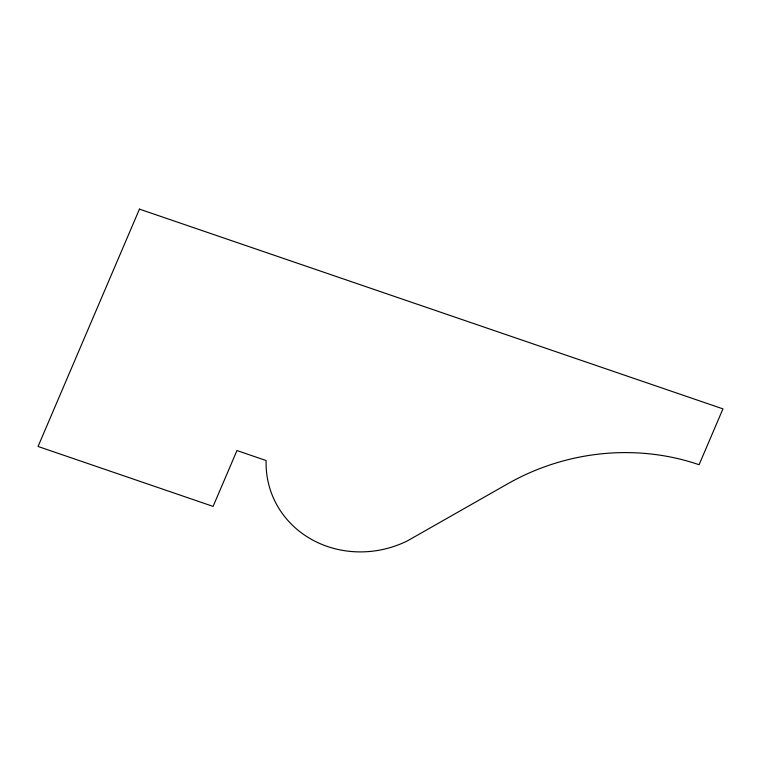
<?xml version="1.0" encoding="UTF-8"?>
<svg xmlns="http://www.w3.org/2000/svg" width="761" height="761" viewBox="0 0 761 761"><rect width="100%" height="100%" fill="white"/><g stroke="black" fill="none" stroke-linecap="round" stroke-linejoin="round"><path stroke-width="1.14" d="M139.453 209.123L38.05 446.469L213.099 506.398L236.956 450.55L266.131 460.538A99.311 92.081 -18.1 0 0 407.373 540.9L507.682 483.825A222.145 205.974 -18.1 0 1 699.093 464.724L722.95 408.876L139.453 209.123"/></g></svg>
